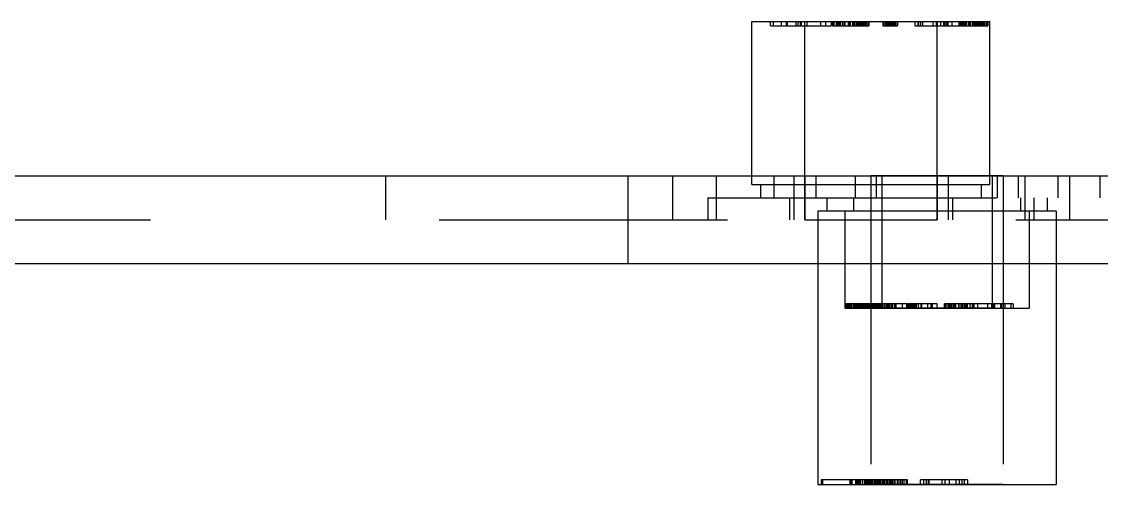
# Model space of a CAD drawing. Header units: millimetres. Extents: x 0 to 1189, y 25 to 866.
# Drawn here: x 270.15 to 294.63, y 288.84 to 299.34 of the extents above; entities that cross this region are included whole.
import ezdxf

# ---------------------------------------------------------------- set-up
doc = ezdxf.new("R2010")
doc.units = ezdxf.units.MM
doc.header["$LTSCALE"] = 65.395
doc.linetypes.add('HIDDEN', pattern=[0.2, 0.1, -0.1])
doc.layers.get('0').update_dxf_attribs({"linetype": 'CONTINUOUS'})
doc.layers.add('02___PRT_ALL_AXES', color=7, linetype='CONTINUOUS')
doc.layers.add('DEFAULT_2', color=8, linetype='HIDDEN')

msp = doc.modelspace()

# ---------------------------------------------------------------- linework, layer by layer
at = {"color": 7, "linetype": 'Continuous'}
for p, q in [((286.702, 295.838), (286.702, 299.338)), ((286.702, 299.338), (292.102, 299.338)), ((287.123, 299.238), (287.123, 299.338)), ((287.123, 299.238), (287.193, 299.238)), ((287.193, 299.238), (287.193, 299.338)), ((287.374, 299.238), (287.374, 299.338)), ((287.374, 299.238), (287.488, 299.238)), ((287.488, 299.238), (287.488, 299.338)), ((287.705, 299.238), (287.705, 299.338)), ((287.705, 299.238), (287.806, 299.238)), ((287.806, 299.238), (287.806, 299.338)), ((288.763, 299.238), (288.763, 299.338)), ((288.763, 299.238), (288.937, 299.238)), ((288.81, 299.338), (288.81, 299.238)), ((288.932, 299.338), (288.932, 299.238)), ((288.937, 299.238), (288.937, 299.338)), ((291.053, 299.238), (291.053, 299.338)), ((291.053, 299.238), (291.151, 299.238)), ((291.151, 299.238), (291.151, 299.338)), ((291.647, 299.238), (291.647, 299.338)), ((291.647, 299.238), (291.703, 299.238)), ((291.703, 299.238), (291.703, 299.338)), ((292.021, 299.238), (292.021, 299.338)), ((292.021, 299.238), (292.051, 299.238)), ((292.051, 299.238), (292.051, 299.338)), ((292.102, 295.838), (292.102, 299.338))]:
    msp.add_line(p, q, dxfattribs=at)
at = {"color": 3, "linetype": 'Continuous'}
for p, q in [((161.902, 295.838), (571.902, 295.838)), ((351.872, 293.838), (160.902, 293.838))]:
    msp.add_line(p, q, dxfattribs=at)
at = {"layer": '02___PRT_ALL_AXES', "color": 7, "linetype": 'Continuous'}
for p, q in [((286.702, 295.838), (286.702, 299.338)), ((292.102, 295.838), (292.102, 299.338))]:
    msp.add_line(p, q, dxfattribs=at)
at = {"layer": '02___PRT_ALL_AXES', "color": 8, "linetype": 'HIDDEN'}
for p, q in [((287.902, 294.838), (287.902, 299.338)), ((287.902, 299.338), (290.902, 299.338)), ((290.902, 294.838), (290.902, 299.338)), ((286.702, 295.638), (286.702, 295.838)), ((289.402, 295.838), (289.402, 288.838)), ((292.402, 295.838), (289.402, 295.838)), ((289.652, 295.838), (289.652, 292.838)), ((292.102, 295.638), (292.102, 295.838)), ((292.152, 295.838), (292.152, 292.838)), ((292.402, 295.838), (292.402, 288.838)), ((288.202, 295.038), (288.202, 288.838)), ((288.812, 295.038), (288.812, 292.838)), ((292.992, 295.038), (292.992, 292.838)), ((293.602, 295.038), (293.602, 288.838)), ((287.902, 294.838), (290.902, 294.838)), ((292.152, 292.838), (289.652, 292.838)), ((292.402, 288.838), (289.402, 288.838))]:
    msp.add_line(p, q, dxfattribs=at)
at = {"layer": 'DEFAULT_2', "color": 8, "linetype": 'HIDDEN'}
for p, q in [((287.193, 299.238), (287.374, 299.238)), ((287.488, 299.238), (287.705, 299.238)), ((287.508, 299.338), (287.508, 299.238)), ((287.749, 299.338), (287.749, 299.238)), ((287.806, 299.238), (288.502, 299.238)), ((287.819, 299.338), (287.819, 299.238)), ((287.947, 299.338), (287.947, 299.238)), ((288.261, 299.338), (288.261, 299.238)), ((288.374, 299.338), (288.374, 299.238)), ((288.502, 299.338), (288.502, 299.238)), ((288.53, 299.338), (288.53, 299.238)), ((288.53, 299.238), (288.763, 299.238)), ((288.538, 299.338), (288.538, 299.238)), ((288.565, 299.338), (288.565, 299.238)), ((288.618, 299.338), (288.618, 299.238)), ((288.632, 299.338), (288.632, 299.238)), ((288.644, 299.338), (288.644, 299.238)), ((288.66, 299.338), (288.66, 299.238)), ((288.676, 299.338), (288.676, 299.238)), ((288.691, 299.338), (288.691, 299.238)), ((288.697, 299.338), (288.697, 299.238)), ((288.712, 299.338), (288.712, 299.238)), ((288.762, 299.338), (288.762, 299.238)), ((288.796, 299.338), (288.796, 299.238)), ((288.815, 299.338), (288.815, 299.238)), ((288.885, 299.338), (288.885, 299.238)), ((288.887, 299.338), (288.887, 299.238)), ((288.905, 299.338), (288.905, 299.238)), ((288.922, 299.338), (288.922, 299.238)), ((288.937, 299.238), (289.353, 299.238)), ((288.986, 299.338), (288.986, 299.238)), ((288.992, 299.338), (288.992, 299.238)), ((289.004, 299.338), (289.004, 299.238)), ((289.017, 299.338), (289.017, 299.238)), ((289.034, 299.338), (289.034, 299.238)), ((289.039, 299.338), (289.039, 299.238)), ((289.073, 299.338), (289.073, 299.238)), ((289.075, 299.338), (289.075, 299.238)), ((289.084, 299.338), (289.084, 299.238)), ((289.104, 299.338), (289.104, 299.238)), ((289.107, 299.338), (289.107, 299.238)), ((289.133, 299.338), (289.133, 299.238)), ((289.135, 299.338), (289.135, 299.238)), ((289.157, 299.338), (289.157, 299.238)), ((289.158, 299.338), (289.158, 299.238)), ((289.162, 299.338), (289.162, 299.238)), ((289.171, 299.338), (289.171, 299.238)), ((289.177, 299.338), (289.177, 299.238)), ((289.18, 299.338), (289.18, 299.238)), ((289.184, 299.338), (289.184, 299.238)), ((289.213, 299.338), (289.213, 299.238)), ((289.223, 299.338), (289.223, 299.238)), ((289.231, 299.338), (289.231, 299.238)), ((289.242, 299.338), (289.242, 299.238)), ((289.251, 299.338), (289.251, 299.238)), ((289.253, 299.338), (289.253, 299.238)), ((289.264, 299.338), (289.264, 299.238)), ((289.279, 299.338), (289.279, 299.238)), ((289.282, 299.338), (289.282, 299.238)), ((289.286, 299.338), (289.286, 299.238)), ((289.306, 299.338), (289.306, 299.238)), ((289.344, 299.338), (289.344, 299.238)), ((289.35, 299.338), (289.35, 299.238)), ((289.353, 299.338), (289.353, 299.238)), ((289.67, 299.338), (289.67, 299.238)), ((289.67, 299.238), (290.009, 299.238)), ((289.686, 299.338), (289.686, 299.238)), ((289.724, 299.338), (289.724, 299.238)), ((289.749, 299.338), (289.749, 299.238)), ((289.779, 299.338), (289.779, 299.238)), ((289.811, 299.338), (289.811, 299.238)), ((289.819, 299.338), (289.819, 299.238)), ((289.82, 299.338), (289.82, 299.238)), ((289.828, 299.338), (289.828, 299.238)), ((289.851, 299.338), (289.851, 299.238)), ((289.86, 299.338), (289.86, 299.238)), ((289.86, 299.338), (289.86, 299.238)), ((289.869, 299.338), (289.869, 299.238)), ((289.9, 299.338), (289.9, 299.238)), ((289.931, 299.338), (289.931, 299.238)), ((289.956, 299.338), (289.956, 299.238)), ((289.993, 299.338), (289.993, 299.238)), ((290.009, 299.338), (290.009, 299.238)), ((290.4, 299.338), (290.4, 299.238)), ((290.4, 299.238), (291.053, 299.238)), ((290.467, 299.338), (290.467, 299.238)), ((290.475, 299.338), (290.475, 299.238)), ((290.518, 299.338), (290.518, 299.238)), ((290.567, 299.338), (290.567, 299.238)), ((290.569, 299.338), (290.569, 299.238)), ((290.804, 299.338), (290.804, 299.238)), ((290.879, 299.338), (290.879, 299.238)), ((290.906, 299.338), (290.906, 299.238)), ((290.979, 299.338), (290.979, 299.238)), ((290.981, 299.338), (290.981, 299.238)), ((291.074, 299.338), (291.074, 299.238)), ((291.106, 299.338), (291.106, 299.238)), ((291.134, 299.338), (291.134, 299.238)), ((291.149, 299.338), (291.149, 299.238)), ((291.151, 299.238), (291.647, 299.238)), ((291.238, 299.338), (291.238, 299.238)), ((291.398, 299.338), (291.398, 299.238)), ((291.4, 299.338), (291.4, 299.238)), ((291.428, 299.338), (291.428, 299.238)), ((291.438, 299.338), (291.438, 299.238)), ((291.471, 299.338), (291.471, 299.238)), ((291.504, 299.338), (291.504, 299.238)), ((291.507, 299.338), (291.507, 299.238)), ((291.519, 299.338), (291.519, 299.238)), ((291.531, 299.338), (291.531, 299.238)), ((291.551, 299.338), (291.551, 299.238)), ((291.556, 299.338), (291.556, 299.238)), ((291.558, 299.338), (291.558, 299.238)), ((291.57, 299.338), (291.57, 299.238)), ((291.614, 299.338), (291.614, 299.238)), ((291.626, 299.338), (291.626, 299.238)), ((291.653, 299.338), (291.653, 299.238)), ((291.697, 299.338), (291.697, 299.238)), ((291.703, 299.238), (292.021, 299.238)), ((291.706, 299.338), (291.706, 299.238)), ((291.733, 299.338), (291.733, 299.238)), ((291.764, 299.338), (291.764, 299.238)), ((291.766, 299.338), (291.766, 299.238)), ((291.798, 299.338), (291.798, 299.238)), ((291.805, 299.338), (291.805, 299.238)), ((291.825, 299.338), (291.825, 299.238)), ((291.849, 299.338), (291.849, 299.238)), ((291.863, 299.338), (291.863, 299.238)), ((291.88, 299.338), (291.88, 299.238)), ((291.894, 299.338), (291.894, 299.238)), ((291.916, 299.338), (291.916, 299.238)), ((291.919, 299.338), (291.919, 299.238)), ((291.944, 299.338), (291.944, 299.238)), ((291.944, 299.338), (291.944, 299.238)), ((291.947, 299.338), (291.947, 299.238)), ((291.98, 299.338), (291.98, 299.238)), ((292.013, 299.338), (292.013, 299.238)), ((292.051, 299.238), (292.052, 299.238)), ((292.052, 299.338), (292.052, 299.238)), ((278.402, 295.838), (278.402, 294.838)), ((283.902, 293.838), (283.902, 295.838)), ((284.902, 295.838), (284.902, 294.838)), ((285.902, 294.838), (285.902, 295.838)), ((286.702, 295.638), (286.702, 295.838)), ((287.207, 295.338), (287.207, 295.838)), ((287.652, 295.838), (287.652, 294.838)), ((287.902, 295.838), (287.902, 294.838)), ((288.16, 295.338), (288.16, 295.838)), ((289.055, 295.338), (289.055, 295.838)), ((289.402, 295.838), (289.402, 294.838)), ((289.531, 295.338), (289.531, 295.838)), ((289.652, 295.838), (289.652, 294.838)), ((290.902, 295.838), (290.902, 294.838)), ((291.152, 295.838), (291.152, 294.838)), ((292.102, 295.638), (292.102, 295.838)), ((292.152, 295.838), (292.152, 294.838)), ((292.273, 295.338), (292.273, 295.838)), ((292.402, 295.838), (292.402, 294.838)), ((292.75, 295.338), (292.75, 295.838)), ((292.902, 294.838), (292.902, 295.838)), ((293.645, 295.338), (293.645, 295.838)), ((293.902, 295.838), (293.902, 294.838)), ((294.597, 295.338), (294.597, 295.838)), ((286.702, 295.638), (292.102, 295.638)), ((286.902, 295.638), (286.902, 295.338)), ((291.902, 295.638), (291.902, 295.338)), ((285.707, 295.338), (285.707, 294.838)), ((285.707, 295.338), (294.597, 295.338)), ((287.555, 295.338), (287.555, 294.838)), ((288.402, 295.338), (288.402, 295.038)), ((289.012, 295.338), (289.012, 295.038)), ((291.25, 295.338), (291.25, 294.838)), ((292.792, 295.338), (292.792, 295.038)), ((293.097, 295.338), (293.097, 294.838)), ((293.402, 295.338), (293.402, 295.038)), ((288.202, 295.038), (288.202, 288.838)), ((293.602, 295.038), (288.202, 295.038)), ((288.812, 295.038), (288.812, 292.838)), ((292.992, 295.038), (292.992, 292.838)), ((293.602, 295.038), (293.602, 288.838)), ((161.902, 294.838), (351.872, 294.838)), ((288.812, 292.838), (292.992, 292.838)), ((288.839, 292.838), (288.839, 292.938)), ((290.22, 292.938), (288.839, 292.938)), ((288.842, 292.838), (288.842, 292.938)), ((288.86, 292.838), (288.86, 292.938)), ((288.862, 292.938), (288.862, 292.838)), ((288.881, 292.838), (288.881, 292.938)), ((288.886, 292.838), (288.886, 292.938)), ((288.914, 292.838), (288.914, 292.938)), ((288.915, 292.838), (288.915, 292.938)), ((288.92, 292.838), (288.92, 292.938)), ((288.924, 292.838), (288.924, 292.938)), ((288.926, 292.838), (288.926, 292.938)), ((288.931, 292.838), (288.931, 292.938)), ((288.948, 292.838), (288.948, 292.938)), ((288.959, 292.838), (288.959, 292.938)), ((288.961, 292.838), (288.961, 292.938)), ((288.964, 292.838), (288.964, 292.938)), ((288.975, 292.838), (288.975, 292.938)), ((288.979, 292.838), (288.979, 292.938)), ((289.013, 292.838), (289.013, 292.938)), ((289.014, 292.838), (289.014, 292.938)), ((289.02, 292.838), (289.02, 292.938)), ((289.033, 292.838), (289.033, 292.938)), ((289.046, 292.838), (289.046, 292.938)), ((289.06, 292.838), (289.06, 292.938)), ((289.081, 292.838), (289.081, 292.938)), ((289.097, 292.838), (289.097, 292.938)), ((289.13, 292.838), (289.13, 292.938)), ((289.135, 292.838), (289.135, 292.938)), ((289.166, 292.838), (289.166, 292.938)), ((289.173, 292.838), (289.173, 292.938)), ((289.177, 292.838), (289.177, 292.938)), ((289.206, 292.838), (289.206, 292.938)), ((289.224, 292.838), (289.224, 292.938)), ((289.235, 292.838), (289.235, 292.938)), ((289.237, 292.838), (289.237, 292.938)), ((289.244, 292.838), (289.244, 292.938)), ((289.261, 292.838), (289.261, 292.938)), ((289.277, 292.838), (289.277, 292.938)), ((289.282, 292.838), (289.282, 292.938)), ((289.288, 292.838), (289.288, 292.938)), ((289.3, 292.838), (289.3, 292.938)), ((289.302, 292.838), (289.302, 292.938)), ((289.314, 292.838), (289.314, 292.938)), ((289.329, 292.838), (289.329, 292.938)), ((289.343, 292.838), (289.343, 292.938)), ((289.365, 292.838), (289.365, 292.938)), ((289.378, 292.838), (289.378, 292.938)), ((289.385, 292.838), (289.385, 292.938)), ((289.391, 292.838), (289.391, 292.938)), ((289.392, 292.838), (289.392, 292.938)), ((289.403, 292.838), (289.403, 292.938)), ((289.409, 292.838), (289.409, 292.938)), ((289.418, 292.838), (289.418, 292.938)), ((289.423, 292.838), (289.423, 292.938)), ((289.429, 292.838), (289.429, 292.938)), ((289.43, 292.838), (289.43, 292.938)), ((289.436, 292.838), (289.436, 292.938)), ((289.444, 292.838), (289.444, 292.938)), ((289.447, 292.838), (289.447, 292.938)), ((289.457, 292.838), (289.457, 292.938)), ((289.458, 292.838), (289.458, 292.938)), ((289.46, 292.838), (289.46, 292.938)), ((289.464, 292.838), (289.464, 292.938)), ((289.468, 292.838), (289.468, 292.938)), ((289.469, 292.838), (289.469, 292.938)), ((289.478, 292.838), (289.478, 292.938)), ((289.492, 292.838), (289.492, 292.938)), ((289.493, 292.838), (289.493, 292.938)), ((289.5, 292.838), (289.5, 292.938)), ((289.519, 292.838), (289.519, 292.938)), ((289.526, 292.838), (289.526, 292.938)), ((289.531, 292.838), (289.531, 292.938)), ((289.534, 292.838), (289.534, 292.938)), ((289.534, 292.838), (289.534, 292.938)), ((289.536, 292.838), (289.536, 292.938)), ((289.537, 292.938), (289.537, 292.838)), ((289.539, 292.838), (289.539, 292.938)), ((289.54, 292.838), (289.54, 292.938)), ((289.542, 292.838), (289.542, 292.938)), ((289.544, 292.838), (289.544, 292.938)), ((289.545, 292.838), (289.545, 292.938)), ((289.551, 292.838), (289.551, 292.938)), ((289.559, 292.838), (289.559, 292.938)), ((289.578, 292.838), (289.578, 292.938)), ((289.586, 292.838), (289.586, 292.938)), ((289.601, 292.838), (289.601, 292.938)), ((289.609, 292.938), (289.609, 292.838)), ((289.618, 292.838), (289.618, 292.938)), ((289.654, 292.838), (289.654, 292.938)), ((289.669, 292.838), (289.669, 292.938)), ((289.672, 292.838), (289.672, 292.938)), ((289.673, 292.838), (289.673, 292.938)), ((289.708, 292.838), (289.708, 292.938)), ((289.721, 292.838), (289.721, 292.938)), ((289.757, 292.838), (289.757, 292.938)), ((289.757, 292.838), (289.757, 292.938)), ((289.761, 292.838), (289.761, 292.938)), ((289.776, 292.838), (289.776, 292.938)), ((289.791, 292.838), (289.791, 292.938)), ((289.821, 292.838), (289.821, 292.938)), ((289.823, 292.838), (289.823, 292.938)), ((289.828, 292.838), (289.828, 292.938)), ((289.838, 292.838), (289.838, 292.938)), ((289.843, 292.838), (289.843, 292.938)), ((289.879, 292.838), (289.879, 292.938)), ((289.889, 292.838), (289.889, 292.938)), ((289.891, 292.838), (289.891, 292.938)), ((289.895, 292.838), (289.895, 292.938)), ((289.937, 292.838), (289.937, 292.938)), ((289.965, 292.838), (289.965, 292.938)), ((289.974, 292.838), (289.974, 292.938)), ((290.117, 292.838), (290.117, 292.938)), ((290.22, 292.838), (290.22, 292.938)), ((290.235, 292.838), (290.235, 292.938)), ((290.902, 292.938), (290.235, 292.938)), ((290.236, 292.838), (290.236, 292.938)), ((290.252, 292.838), (290.252, 292.938)), ((290.282, 292.838), (290.282, 292.938)), ((290.297, 292.838), (290.297, 292.938)), ((290.312, 292.838), (290.312, 292.938)), ((290.322, 292.838), (290.322, 292.938)), ((290.324, 292.838), (290.324, 292.938)), ((290.343, 292.838), (290.343, 292.938)), ((290.347, 292.838), (290.347, 292.938)), ((290.353, 292.838), (290.353, 292.938)), ((290.368, 292.838), (290.368, 292.938)), ((290.38, 292.838), (290.38, 292.938)), ((290.394, 292.838), (290.394, 292.938)), ((290.411, 292.938), (290.411, 292.838)), ((290.422, 292.838), (290.422, 292.938)), ((290.432, 292.838), (290.432, 292.938)), ((290.434, 292.838), (290.434, 292.938)), ((290.481, 292.838), (290.481, 292.938)), ((290.485, 292.838), (290.485, 292.938)), ((290.541, 292.838), (290.541, 292.938)), ((290.56, 292.838), (290.56, 292.938)), ((290.691, 292.838), (290.691, 292.938)), ((290.763, 292.938), (290.763, 292.838)), ((290.798, 292.838), (290.798, 292.938)), ((290.902, 292.838), (290.902, 292.938)), ((291.07, 292.838), (291.07, 292.938)), ((292.625, 292.938), (291.07, 292.938)), ((291.073, 292.838), (291.073, 292.938)), ((291.081, 292.838), (291.081, 292.938)), ((291.11, 292.838), (291.11, 292.938)), ((291.111, 292.838), (291.111, 292.938)), ((291.151, 292.838), (291.151, 292.938)), ((291.157, 292.838), (291.157, 292.938)), ((291.158, 292.838), (291.158, 292.938)), ((291.165, 292.838), (291.165, 292.938)), ((291.173, 292.838), (291.173, 292.938)), ((291.198, 292.838), (291.198, 292.938)), ((291.207, 292.838), (291.207, 292.938)), ((291.209, 292.838), (291.209, 292.938)), ((291.214, 292.938), (291.214, 292.838)), ((291.239, 292.838), (291.239, 292.938)), ((291.273, 292.838), (291.273, 292.938)), ((291.295, 292.838), (291.295, 292.938)), ((291.329, 292.838), (291.329, 292.938)), ((291.397, 292.838), (291.397, 292.938)), ((291.403, 292.838), (291.403, 292.938)), ((291.453, 292.838), (291.453, 292.938)), ((291.461, 292.838), (291.461, 292.938)), ((291.494, 292.838), (291.494, 292.938)), ((291.534, 292.838), (291.534, 292.938)), ((291.564, 292.838), (291.564, 292.938)), ((291.591, 292.838), (291.591, 292.938)), ((291.656, 292.838), (291.656, 292.938)), ((291.704, 292.838), (291.704, 292.938)), ((291.719, 292.938), (291.719, 292.838)), ((291.747, 292.838), (291.747, 292.938)), ((291.824, 292.838), (291.824, 292.938)), ((292.052, 292.838), (292.052, 292.938)), ((292.137, 292.938), (292.137, 292.838)), ((292.143, 292.838), (292.143, 292.938)), ((292.189, 292.838), (292.189, 292.938)), ((292.207, 292.938), (292.207, 292.838)), ((292.348, 292.838), (292.348, 292.938)), ((292.36, 292.938), (292.36, 292.838)), ((292.442, 292.938), (292.442, 292.838)), ((292.573, 292.938), (292.573, 292.838)), ((292.625, 292.938), (292.625, 292.838)), ((288.277, 288.938), (288.277, 288.838)), ((290.235, 288.938), (288.277, 288.938)), ((288.308, 288.938), (288.308, 288.838)), ((288.929, 288.838), (288.929, 288.938)), ((288.935, 288.838), (288.935, 288.938)), ((288.954, 288.838), (288.954, 288.938)), ((288.978, 288.838), (288.978, 288.938)), ((289.058, 288.838), (289.058, 288.938)), ((289.073, 288.838), (289.073, 288.938)), ((289.076, 288.838), (289.076, 288.938)), ((289.085, 288.838), (289.085, 288.938)), ((289.1, 288.838), (289.1, 288.938)), ((289.102, 288.838), (289.102, 288.938)), ((289.111, 288.838), (289.111, 288.938)), ((289.135, 288.838), (289.135, 288.938)), ((289.144, 288.838), (289.144, 288.938)), ((289.146, 288.838), (289.146, 288.938)), ((289.161, 288.838), (289.161, 288.938)), ((289.17, 288.838), (289.17, 288.938)), ((289.173, 288.838), (289.173, 288.938)), ((289.222, 288.838), (289.222, 288.938)), ((289.268, 288.838), (289.268, 288.938)), ((289.292, 288.838), (289.292, 288.938)), ((289.295, 288.838), (289.295, 288.938)), ((289.298, 288.838), (289.298, 288.938)), ((289.31, 288.838), (289.31, 288.938)), ((289.311, 288.838), (289.311, 288.938)), ((289.317, 288.838), (289.317, 288.938)), ((289.325, 288.838), (289.325, 288.938)), ((289.329, 288.838), (289.329, 288.938)), ((289.354, 288.838), (289.354, 288.938)), ((289.379, 288.838), (289.379, 288.938)), ((289.395, 288.838), (289.395, 288.938)), ((289.399, 288.838), (289.399, 288.938)), ((289.409, 288.838), (289.409, 288.938)), ((289.416, 288.838), (289.416, 288.938)), ((289.434, 288.838), (289.434, 288.938)), ((289.435, 288.938), (289.435, 288.838)), ((289.443, 288.838), (289.443, 288.938)), ((289.484, 288.838), (289.484, 288.938)), ((289.512, 288.838), (289.512, 288.938)), ((289.523, 288.838), (289.523, 288.938)), ((289.554, 288.838), (289.554, 288.938)), ((289.557, 288.838), (289.557, 288.938)), ((289.58, 288.838), (289.58, 288.938)), ((289.588, 288.938), (289.588, 288.838)), ((289.595, 288.838), (289.595, 288.938)), ((289.598, 288.838), (289.598, 288.938)), ((289.602, 288.838), (289.602, 288.938)), ((289.619, 288.838), (289.619, 288.938)), ((289.661, 288.838), (289.661, 288.938)), ((289.664, 288.838), (289.664, 288.938)), ((289.665, 288.838), (289.665, 288.938)), ((289.669, 288.838), (289.669, 288.938)), ((289.675, 288.838), (289.675, 288.938)), ((289.691, 288.838), (289.691, 288.938)), ((289.716, 288.838), (289.716, 288.938)), ((289.719, 288.838), (289.719, 288.938)), ((289.758, 288.838), (289.758, 288.938)), ((289.76, 288.838), (289.76, 288.938)), ((289.76, 288.838), (289.76, 288.938)), ((289.766, 288.838), (289.766, 288.938)), ((289.779, 288.838), (289.779, 288.938)), ((289.788, 288.838), (289.788, 288.938)), ((289.824, 288.838), (289.824, 288.938)), ((289.832, 288.838), (289.832, 288.938)), ((289.833, 288.838), (289.833, 288.938)), ((289.835, 288.838), (289.835, 288.938)), ((289.864, 288.838), (289.864, 288.938)), ((289.872, 288.838), (289.872, 288.938)), ((289.902, 288.838), (289.902, 288.938)), ((289.936, 288.838), (289.936, 288.938)), ((289.953, 288.838), (289.953, 288.938)), ((290.007, 288.838), (290.007, 288.938)), ((290.008, 288.838), (290.008, 288.938)), ((290.044, 288.838), (290.044, 288.938)), ((290.085, 288.838), (290.085, 288.938)), ((290.117, 288.838), (290.117, 288.938)), ((290.12, 288.838), (290.12, 288.938)), ((290.158, 288.838), (290.158, 288.938)), ((290.208, 288.838), (290.208, 288.938)), ((290.209, 288.838), (290.209, 288.938)), ((290.235, 288.838), (290.235, 288.938)), ((290.525, 288.838), (290.525, 288.938)), ((291.59, 288.938), (290.525, 288.938)), ((290.593, 288.938), (290.593, 288.838)), ((290.665, 288.838), (290.665, 288.938)), ((290.712, 288.838), (290.712, 288.938)), ((290.719, 288.938), (290.719, 288.838)), ((291.011, 288.938), (291.011, 288.838)), ((291.087, 288.838), (291.087, 288.938)), ((291.178, 288.938), (291.178, 288.838)), ((291.335, 288.838), (291.335, 288.938)), ((291.413, 288.838), (291.413, 288.938)), ((291.467, 288.938), (291.467, 288.838)), ((291.522, 288.838), (291.522, 288.938)), ((291.59, 288.938), (291.59, 288.838)), ((288.202, 288.838), (293.602, 288.838))]:
    msp.add_line(p, q, dxfattribs=at)

doc.saveas('drawing.dxf')
